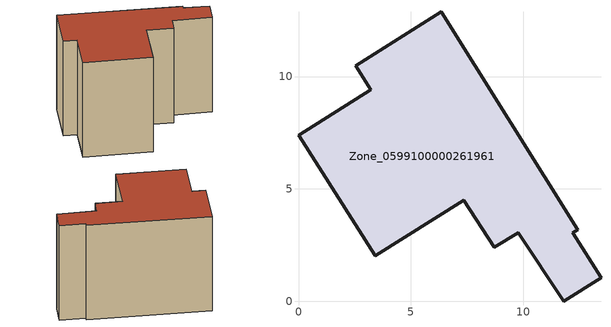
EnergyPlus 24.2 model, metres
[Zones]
Zone_0599100000261961
 floor ground (C_G): 7.35,4.49 3.42,2.02 0,7.38 3.22,9.41 2.55,10.48 6.36,12.88 12.42,3.18 12.21,3.05 13.47,1.04 11.81,0 9.78,3.05 8.72,2.39 z0
 wall outside (C_F): 3.42,2.02 7.35,4.49 8.72,2.39 9.78,3.05 11.81,0 13.47,1.04 12.21,3.05 12.42,3.18 6.36,12.88 2.55,10.48 3.22,9.41 0,7.38 3.42,2.02 z0:9.98
 roof outside (C_R): 12.42,3.18 6.36,12.88 2.55,10.48 3.22,9.41 0,7.38 3.42,2.02 7.35,4.49 8.72,2.39 9.78,3.05 11.81,0 13.47,1.04 12.21,3.05 z9.98
[BUILDING]
Pand.0599100000261961: North Axis=0; Terrain=City; Loads Convergence Tolerance Value=0.04; Temperature Convergence Tolerance Value=0.4; Solar Distribution=FullExterior; Maximum Number of Warmup Days=25; Minimum Number of Warmup Days=1
[Site:Location]
Rotterdam.The.Hague.AP_ZH_NLD Design_Conditions: Latitude=51.96; Longitude=4.45; Time Zone=1; Elevation=-4.5
[SITE:GROUNDTEMPERATURE:BUILDINGSURFACE]
18, 18, 18, 18, 18, 18, 18, 18, 18, 18, 18, 18
[MATERIAL] Thermal Absorptance=0.9; Solar Absorptance=0.7; Visible Absorptance=0.7
Name | Roughness | Thickness | Conductivity | Density | Specific Heat
G.TC.1946 | MediumSmooth | 0.15 | 1 | 540 | 1210
F.TC.1946 | Rough | 0.3 | 0.857143 | 1920 | 840
R.TC.1946 | MediumRough | 0.2 | 0.909091 | 1500 | 1000
[CONSTRUCTION]
C_G: G.TC.1946
C_F: F.TC.1946
C_R: R.TC.1946
[ZONE]
Zone_0599100000261961: Type=1; Multiplier=1; Ceiling Height=Autocalculate; Volume=Autocalculate; Floor Area=autocalculate; Part of Total Floor Area=Yes
[ZONEINFILTRATION:DESIGNFLOWRATE]
Infil_Zone_0599100000261961: Zone or ZoneList or Space or SpaceList=Zone_0599100000261961; Schedule=AlwaysOn; Design Flow Rate Calculation Method=Flow/Area; Flow Rate per Floor Area=0.003; Constant Term Coefficient=1; Temperature Term Coefficient=0; Velocity Term Coefficient=0; Velocity Squared Term Coefficient=0
[HVACTEMPLATE:ZONE:IDEALLOADSAIRSYSTEM]
Zone_0599100000261961: Maximum Heating Supply Air Temperature=50; Minimum Cooling Supply Air Temperature=13; Maximum Heating Supply Air Humidity Ratio=0.0156; Minimum Cooling Supply Air Humidity Ratio=0.0077; Heating Limit=NoLimit; Cooling Limit=NoLimit; Dehumidification Control Type=ConstantSensibleHeatRatio; Cooling Sensible Heat Ratio=0.7; Dehumidification Setpoint=60; Humidification Control Type=None; Humidification Setpoint=30; Outdoor Air Method=None; Outdoor Air Flow Rate per Person=0.00944; Outdoor Air Flow Rate per Zone Floor Area=0; Outdoor Air Flow Rate per Zone=0; Demand Controlled Ventilation Type=None; Outdoor Air Economizer Type=NoEconomizer; Heat Recovery Type=None; Sensible Heat Recovery Effectiveness=0.7; Latent Heat Recovery Effectiveness=0.65
[ZONECONTROL:THERMOSTAT]
ThermostatControl_Zone_0599100000261961: Zone or ZoneList=Zone_0599100000261961; Control Type Schedule=DualSetpointControlType; Control 1=Thermostat_Zone_0599100000261961; Temperature Difference Between Cutout And Setpoint=0
[THERMOSTATSETPOINT:DUALSETPOINT]
Thermostat_Zone_0599100000261961: Heating Setpoint Temperature Schedule=HeatingSetpoint_Zone_0599100000261961; Cooling Setpoint Temperature Schedule=CoolingSetpoint_Zone_0599100000261961
[SCHEDULE:COMPACT]
HeatingSetpoint_Zone_0599100000261961: Through: 12/31, For: AllDays, Until: 24:00, 21
CoolingSetpoint_Zone_0599100000261961: Through: 12/31, For: AllDays, Until: 24:00, 24
DualSetpointControlType: Through: 12/31, For: AllDays, Until: 24:00, 4
AlwaysOn: Through: 12/31, For: AllDays, Until: 24:00, 1
